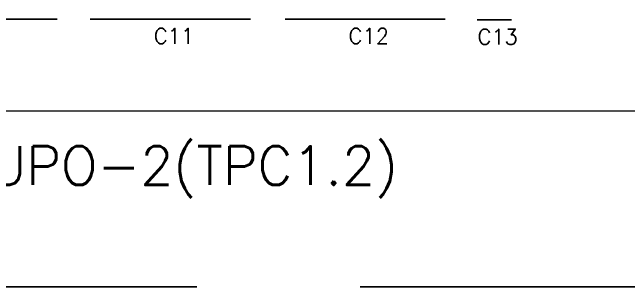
# Model space of a CAD drawing. Header units: inches. Extents: x 75782 to 87231, y -34126 to -18655.
# Drawn here: x 78776.4 to 79016.2, y -19951.6 to -19844.9 of the extents above; entities that cross this region are included whole.
import ezdxf

# ---------------------------------------------------------------- set-up
doc = ezdxf.new("R2010")
doc.units = ezdxf.units.IN
doc.header["$MEASUREMENT"] = 0
doc.linetypes.add('DASHED', pattern=[19.05, 12.7, -6.35])
doc.layers.add('TEXTOS', color=7, linetype='Continuous')
doc.styles.get("Standard").update_dxf_attribs({"font": 'ROMANS.SHX'})

msp = doc.modelspace()

# ---------------------------------------------------------------- linework, layer by layer
at = {"ltscale": 0.1}
for p, q in [((78693.85, -19847.53), (78793.82, -19847.53)), ((78806.76, -19847.53), (78869.08, -19847.53)), ((78882.56, -19847.53), (78944.87, -19847.53)), ((78957.26, -19847.85), (78970.68, -19847.85)), ((78393.2, -19883.02), (79487.99, -19883.49))]:
    msp.add_line(p, q, dxfattribs=at)
at = {"linetype": 'DASHED', "ltscale": 10}
msp.add_lwpolyline([(75961.35, -18972.04), (79991.25, -18972.04), (79991.25, -19951.61), (75961.35, -19951.61)], close=True, dxfattribs=at)

# ---------------------------------------------------------------- texts
at = {"layer": 'TEXTOS', "attachment_point": 1}
for s, width, gutter_width, heights, insert, char_height in [('C11', 17.3541, 1250, [0], (78831.47, -19851.08), 6), ('C12', 12.0814, 1250, [0], (78907.27, -19851.08), 6), ('C13', 12.0814, 1250, [0], (78957.42, -19851.39), 6), ('GRUPO-2(TPC1.2)  ', 189.7321, 0, [22.09], (78740.73, -19896.99), 15)]:
    msp.add_mtext_dynamic_manual_height_columns(s, width=width, gutter_width=gutter_width, heights=heights, dxfattribs=dict(at, insert=insert, char_height=char_height))

doc.saveas('drawing.dxf')
